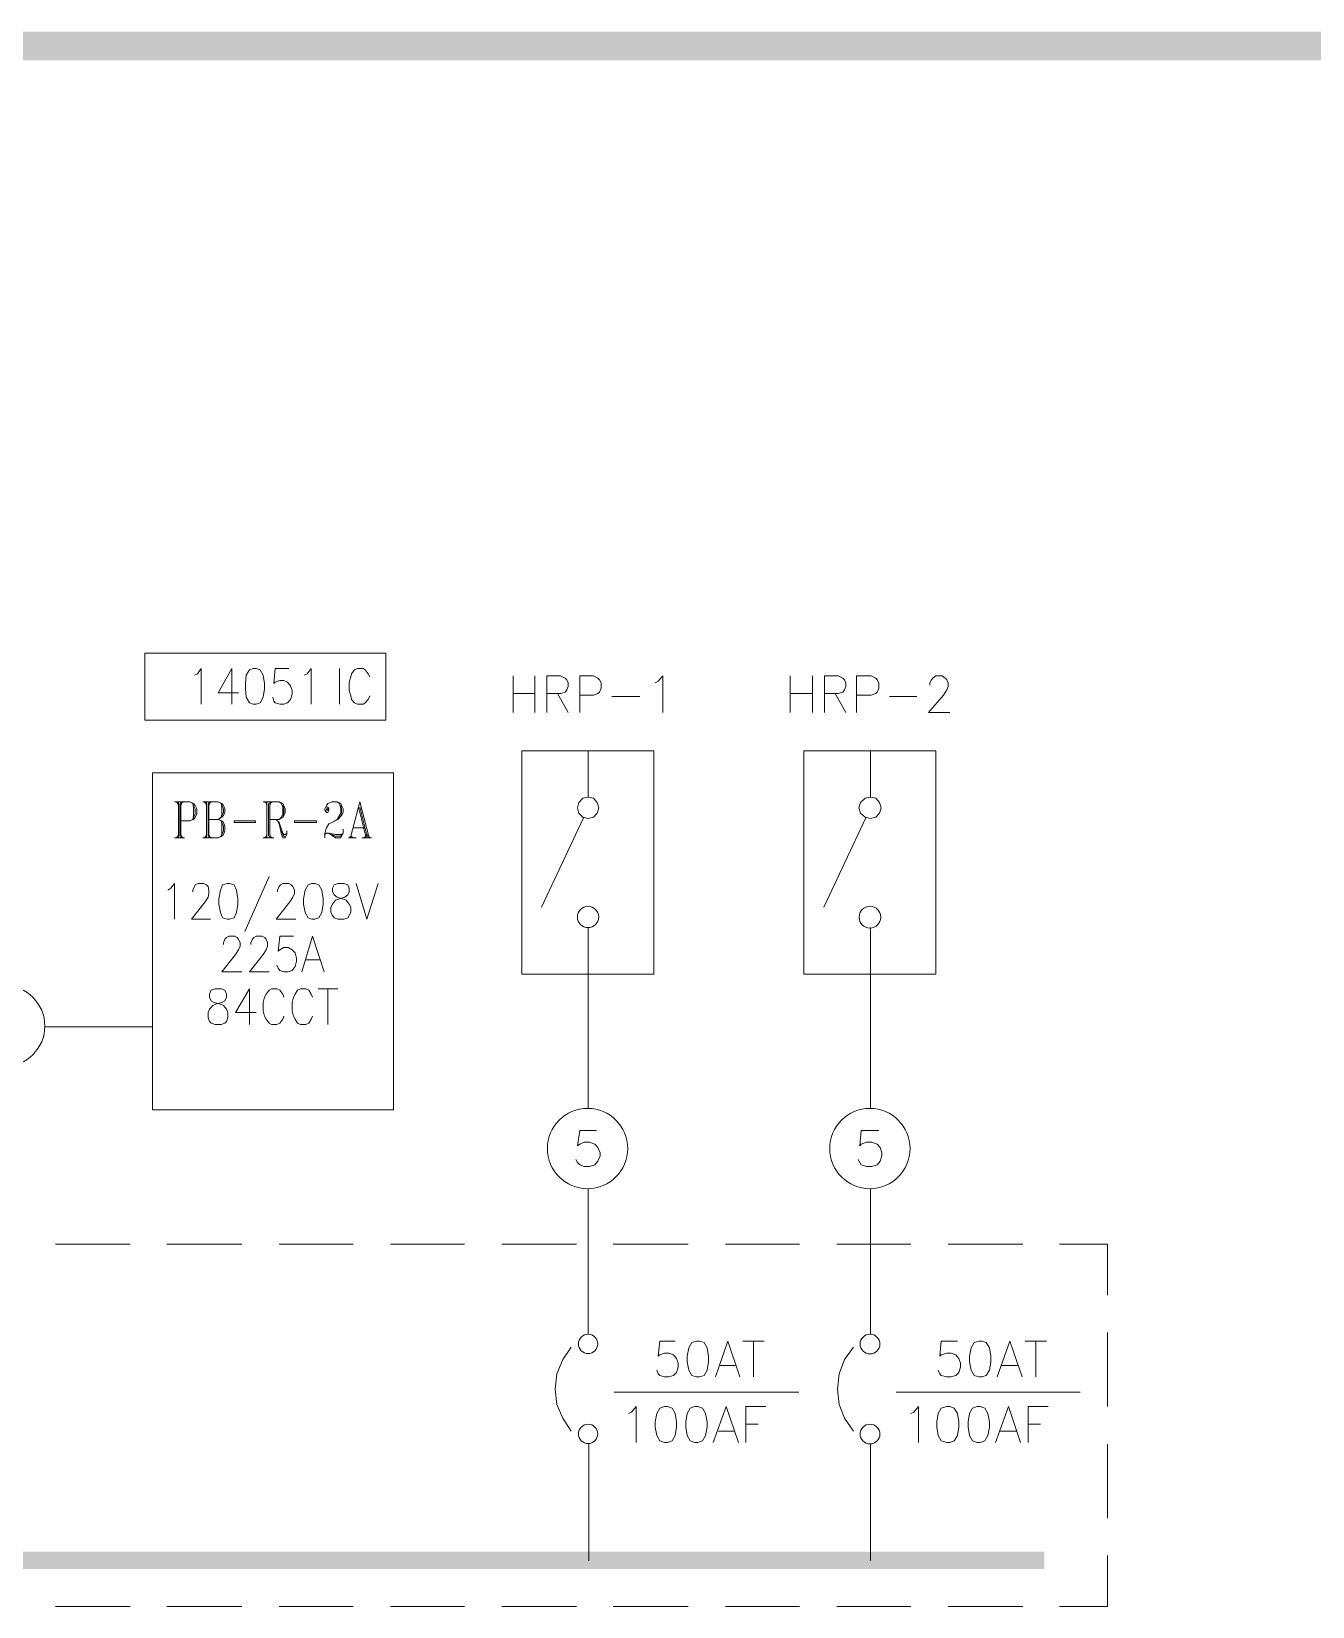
# Model space of a CAD drawing. Header units: inches. Extents: x 0.9 to 46, y 0.8 to 32.4.
# Drawn here: x 28.614 to 31.412, y 28.911 to 32.353 of the extents above; entities that cross this region are included whole.
import ezdxf

# ---------------------------------------------------------------- set-up
doc = ezdxf.new("R2010")
doc.units = ezdxf.units.IN
doc.header["$MEASUREMENT"] = 0
doc.layers.add('PDF_Geometry', color=7, linetype='Continuous')
doc.layers.add('PDF_Solid Fills', color=7, linetype='Continuous')

msp = doc.modelspace()

# ---------------------------------------------------------------- linework, layer by layer
at = {"layer": 'PDF_Geometry', "lineweight": 9}
for points in [[(28.8611, 30.9944), (29.3878, 30.9944), (29.3878, 30.8478), (28.8611, 30.8478)], [(29.0978, 30.9611), (29.0895, 30.9578), (29.0828, 30.9461), (29.0811, 30.9278), (29.0811, 30.9161), (29.0828, 30.8978), (29.0895, 30.8861), (29.0978, 30.8828), (29.1045, 30.8828), (29.1128, 30.8861), (29.1195, 30.8978), (29.1228, 30.9161), (29.1228, 30.9278), (29.1195, 30.9461), (29.1128, 30.9578), (29.1045, 30.9611)], [(29.6845, 30.7811), (29.9728, 30.7811), (29.9728, 30.2928), (29.6845, 30.2928)], [(30.3011, 30.7811), (30.5894, 30.7811), (30.5894, 30.2928), (30.3011, 30.2928)], [(29.4045, 29.9961), (28.8778, 29.9961), (28.8778, 30.7328), (29.4045, 30.7328)], [(29.2578, 30.6511), (29.2611, 30.6511), (29.2611, 30.6544), (29.2578, 30.6544)], [(29.1028, 30.6244), (29.0561, 30.6244), (29.0561, 30.6278), (29.1028, 30.6278)], [(29.2361, 30.6244), (29.1878, 30.6244), (29.1878, 30.6278), (29.2361, 30.6278)], [(29.0411, 30.4911), (29.0311, 30.4878), (29.0262, 30.4761), (29.0228, 30.4578), (29.0228, 30.4461), (29.0262, 30.4278), (29.0311, 30.4161), (29.0411, 30.4128), (29.0461, 30.4128), (29.0561, 30.4161), (29.0612, 30.4278), (29.0645, 30.4461), (29.0645, 30.4578), (29.0612, 30.4761), (29.0561, 30.4878), (29.0461, 30.4911)], [(29.2261, 30.4911), (29.2178, 30.4878), (29.2111, 30.4761), (29.2078, 30.4578), (29.2078, 30.4461), (29.2111, 30.4278), (29.2178, 30.4161), (29.2261, 30.4128), (29.2328, 30.4128), (29.2411, 30.4161), (29.2478, 30.4278), (29.2511, 30.4461), (29.2511, 30.4578), (29.2478, 30.4761), (29.2411, 30.4878), (29.2328, 30.4911)], [(29.2828, 30.4911), (29.2745, 30.4878), (29.2711, 30.4811), (29.2711, 30.4728), (29.2745, 30.4661), (29.2811, 30.4611), (29.2928, 30.4578), (29.3011, 30.4544), (29.3078, 30.4461), (29.3111, 30.4394), (29.3111, 30.4278), (29.3078, 30.4211), (29.3045, 30.4161), (29.2961, 30.4128), (29.2828, 30.4128), (29.2745, 30.4161), (29.2711, 30.4211), (29.2678, 30.4278), (29.2678, 30.4394), (29.2711, 30.4461), (29.2778, 30.4544), (29.2861, 30.4578), (29.2978, 30.4611), (29.3045, 30.4661), (29.3078, 30.4728), (29.3078, 30.4811), (29.3045, 30.4878), (29.2961, 30.4911)], [(29.0145, 30.2611), (29.0061, 30.2578), (29.0028, 30.2494), (29.0028, 30.2428), (29.0061, 30.2345), (29.0128, 30.2311), (29.0245, 30.2278), (29.0328, 30.2244), (29.0395, 30.2161), (29.0428, 30.2094), (29.0428, 30.1978), (29.0395, 30.1895), (29.0361, 30.1861), (29.0278, 30.1828), (29.0145, 30.1828), (29.0061, 30.1861), (29.0028, 30.1895), (28.9995, 30.1978), (28.9995, 30.2094), (29.0028, 30.2161), (29.0095, 30.2244), (29.0178, 30.2278), (29.0295, 30.2311), (29.0361, 30.2345), (29.0395, 30.2428), (29.0395, 30.2494), (29.0361, 30.2578), (29.0278, 30.2611)], [(30.0661, 29.4911), (30.0561, 29.4878), (30.0495, 29.4761), (30.0461, 29.4578), (30.0461, 29.4461), (30.0495, 29.4278), (30.0561, 29.4161), (30.0661, 29.4128), (30.0728, 29.4128), (30.0828, 29.4161), (30.0894, 29.4278), (30.0928, 29.4461), (30.0928, 29.4578), (30.0894, 29.4761), (30.0828, 29.4878), (30.0728, 29.4911)], [(30.6828, 29.4911), (30.6728, 29.4878), (30.6661, 29.4761), (30.6628, 29.4578), (30.6628, 29.4461), (30.6661, 29.4278), (30.6728, 29.4161), (30.6828, 29.4128), (30.6894, 29.4128), (30.6994, 29.4161), (30.7061, 29.4278), (30.7094, 29.4461), (30.7094, 29.4578), (30.7061, 29.4761), (30.6994, 29.4878), (30.6894, 29.4911)], [(29.9961, 29.3478), (29.9861, 29.3445), (29.9795, 29.3328), (29.9761, 29.3144), (29.9761, 29.3028), (29.9795, 29.2845), (29.9861, 29.2728), (29.9961, 29.2695), (30.0028, 29.2695), (30.0128, 29.2728), (30.0194, 29.2845), (30.0228, 29.3028), (30.0228, 29.3144), (30.0194, 29.3328), (30.0128, 29.3445), (30.0028, 29.3478)], [(30.0628, 29.3478), (30.0528, 29.3445), (30.0461, 29.3328), (30.0428, 29.3144), (30.0428, 29.3028), (30.0461, 29.2845), (30.0528, 29.2728), (30.0628, 29.2695), (30.0695, 29.2695), (30.0795, 29.2728), (30.0861, 29.2845), (30.0894, 29.3028), (30.0894, 29.3144), (30.0861, 29.3328), (30.0795, 29.3445), (30.0695, 29.3478)], [(30.6128, 29.3478), (30.6011, 29.3445), (30.5944, 29.3328), (30.5911, 29.3144), (30.5911, 29.3028), (30.5944, 29.2845), (30.6011, 29.2728), (30.6128, 29.2695), (30.6195, 29.2695), (30.6294, 29.2728), (30.6361, 29.2845), (30.6395, 29.3028), (30.6395, 29.3144), (30.6361, 29.3328), (30.6294, 29.3445), (30.6195, 29.3478)], [(30.6794, 29.3478), (30.6695, 29.3445), (30.6628, 29.3328), (30.6594, 29.3144), (30.6594, 29.3028), (30.6628, 29.2845), (30.6695, 29.2728), (30.6794, 29.2695), (30.6861, 29.2695), (30.6961, 29.2728), (30.7028, 29.2845), (30.7061, 29.3028), (30.7061, 29.3144), (30.7028, 29.3328), (30.6961, 29.3445), (30.6861, 29.3478)]]:
    msp.add_lwpolyline(points, close=True, dxfattribs=at)
for points in [[(28.9695, 30.9461), (28.9761, 30.9494), (28.9845, 30.9611), (28.9845, 30.8828)], [(29.0511, 30.8828), (29.0511, 30.9611), (29.0211, 30.9078), (29.0661, 30.9078)], [(29.1761, 30.9611), (29.1461, 30.9611), (29.1428, 30.9278), (29.1461, 30.9311), (29.1561, 30.9344), (29.1645, 30.9344), (29.1728, 30.9311), (29.1795, 30.9228), (29.1828, 30.9128), (29.1828, 30.9044), (29.1795, 30.8928), (29.1728, 30.8861), (29.1645, 30.8828), (29.1561, 30.8828), (29.1461, 30.8861), (29.1428, 30.8894), (29.1411, 30.8978)], [(29.2095, 30.9461), (29.2161, 30.9494), (29.2245, 30.9611), (29.2245, 30.8828)], [(29.2861, 30.9611), (29.2861, 30.8828)], [(29.3528, 30.9428), (29.3494, 30.9494), (29.3428, 30.9578), (29.3378, 30.9611), (29.3261, 30.9611), (29.3195, 30.9578), (29.3128, 30.9494), (29.3111, 30.9428), (29.3078, 30.9311), (29.3078, 30.9128), (29.3111, 30.9011), (29.3128, 30.8928), (29.3195, 30.8861), (29.3261, 30.8828), (29.3378, 30.8828), (29.3428, 30.8861), (29.3494, 30.8928), (29.3528, 30.9011)], [(29.6661, 30.9444), (29.6661, 30.8644)], [(29.7128, 30.9444), (29.7128, 30.8644)], [(29.7395, 30.8644), (29.7395, 30.9444), (29.7695, 30.9444), (29.7794, 30.9394), (29.7828, 30.9361), (29.7861, 30.9295), (29.7861, 30.9211), (29.7828, 30.9144), (29.7794, 30.9094), (29.7695, 30.9061), (29.7395, 30.9061)], [(29.8111, 30.8644), (29.8111, 30.9444), (29.8411, 30.9444), (29.8511, 30.9394), (29.8545, 30.9361), (29.8578, 30.9295), (29.8578, 30.9178), (29.8545, 30.9094), (29.8511, 30.9061), (29.8411, 30.9028), (29.8111, 30.9028)], [(29.9761, 30.9295), (29.9828, 30.9328), (29.9928, 30.9444), (29.9928, 30.8644)], [(30.2711, 30.9444), (30.2711, 30.8644)], [(30.3194, 30.9444), (30.3194, 30.8644)], [(30.3461, 30.8644), (30.3461, 30.9444), (30.3761, 30.9444), (30.3861, 30.9394), (30.3894, 30.9361), (30.3928, 30.9295), (30.3928, 30.9211), (30.3894, 30.9144), (30.3861, 30.9094), (30.3761, 30.9061), (30.3461, 30.9061)], [(30.4161, 30.8644), (30.4161, 30.9444), (30.4478, 30.9444), (30.4578, 30.9394), (30.4611, 30.9361), (30.4644, 30.9295), (30.4644, 30.9178), (30.4611, 30.9094), (30.4578, 30.9061), (30.4478, 30.9028), (30.4161, 30.9028)], [(30.5761, 30.9244), (30.5761, 30.9295), (30.5794, 30.9361), (30.5828, 30.9394), (30.5894, 30.9444), (30.6028, 30.9444), (30.6094, 30.9394), (30.6128, 30.9361), (30.6161, 30.9295), (30.6161, 30.9211), (30.6128, 30.9144), (30.6061, 30.9028), (30.5728, 30.8644), (30.6195, 30.8644)], [(29.6661, 30.9061), (29.7128, 30.9061)], [(29.7628, 30.9061), (29.7861, 30.8644)], [(30.2711, 30.9061), (30.3194, 30.9061)], [(30.3694, 30.9061), (30.3928, 30.8644)], [(29.8811, 30.8994), (29.9428, 30.8994)], [(30.4878, 30.8994), (30.5478, 30.8994)], [(29.8294, 30.6794), (29.8178, 30.6778), (29.8094, 30.6678), (29.8061, 30.6561), (29.8094, 30.6444), (29.8178, 30.6361), (29.8294, 30.6328), (29.8411, 30.6361), (29.8494, 30.6444), (29.8528, 30.6561), (29.8494, 30.6678), (29.8411, 30.6778), (29.8294, 30.6794), (29.8294, 30.7811)], [(30.4461, 30.6794), (30.4344, 30.6778), (30.4245, 30.6678), (30.4211, 30.6561), (30.4245, 30.6444), (30.4344, 30.6361), (30.4461, 30.6328), (30.4578, 30.6361), (30.4661, 30.6444), (30.4694, 30.6561), (30.4661, 30.6678), (30.4578, 30.6778), (30.4461, 30.6794), (30.4461, 30.7811)], [(28.9261, 30.6695), (28.9595, 30.6695), (28.9678, 30.6661), (28.9711, 30.6611), (28.9745, 30.6544), (28.9745, 30.6428), (28.9711, 30.6361), (28.9678, 30.6311), (28.9595, 30.6278), (28.9395, 30.6278)], [(28.9295, 30.6695), (28.9345, 30.6661)], [(28.9311, 30.6695), (28.9345, 30.6611)], [(28.9345, 30.6695), (28.9345, 30.5911)], [(28.9378, 30.6661), (28.9378, 30.5944)], [(28.9395, 30.6695), (28.9395, 30.5911)], [(28.9428, 30.6695), (28.9395, 30.6611)], [(28.9461, 30.6695), (28.9395, 30.6661)], [(28.9595, 30.6695), (28.9661, 30.6661), (28.9678, 30.6578), (28.9678, 30.6395), (28.9661, 30.6311), (28.9595, 30.6278)], [(28.9878, 30.6695), (29.0211, 30.6695), (29.0295, 30.6661), (29.0328, 30.6611), (29.0361, 30.6544), (29.0361, 30.6461), (29.0328, 30.6395), (29.0295, 30.6361), (29.0211, 30.6311), (29.0295, 30.6278), (29.0328, 30.6244), (29.0361, 30.6161), (29.0361, 30.6061), (29.0328, 30.5978), (29.0295, 30.5944), (29.0211, 30.5911), (28.9878, 30.5911)], [(28.9911, 30.6695), (28.9961, 30.6661)], [(28.9928, 30.6695), (28.9961, 30.6611)], [(28.9961, 30.6695), (28.9961, 30.5911)], [(28.9995, 30.6661), (28.9995, 30.5944)], [(29.0011, 30.6695), (29.0011, 30.5911)], [(29.0211, 30.6695), (29.0278, 30.6661), (29.0295, 30.6578), (29.0295, 30.6428), (29.0278, 30.6361), (29.0211, 30.6311), (29.0011, 30.6311)], [(29.0045, 30.6695), (29.0011, 30.6611)], [(29.0078, 30.6695), (29.0011, 30.6661)], [(29.1195, 30.6695), (29.1545, 30.6695), (29.1628, 30.6661), (29.1645, 30.6611), (29.1678, 30.6544), (29.1678, 30.6461), (29.1645, 30.6395), (29.1628, 30.6361), (29.1545, 30.6311), (29.1345, 30.6311)], [(29.1228, 30.6695), (29.1278, 30.6661)], [(29.1261, 30.6695), (29.1278, 30.6611)], [(29.1278, 30.6695), (29.1278, 30.5911)], [(29.1311, 30.6661), (29.1311, 30.5944)], [(29.1345, 30.6695), (29.1345, 30.5911)], [(29.1361, 30.6695), (29.1345, 30.6611)], [(29.1395, 30.6695), (29.1345, 30.6661)], [(29.1545, 30.6695), (29.1595, 30.6661), (29.1628, 30.6578), (29.1628, 30.6428), (29.1595, 30.6361), (29.1545, 30.6311)], [(29.2578, 30.6578), (29.2611, 30.6578), (29.2628, 30.6544), (29.2628, 30.6511), (29.2611, 30.6461), (29.2578, 30.6461), (29.2545, 30.6511), (29.2545, 30.6544), (29.2578, 30.6611), (29.2611, 30.6661), (29.2695, 30.6695), (29.2811, 30.6695), (29.2895, 30.6661), (29.2911, 30.6611), (29.2944, 30.6544), (29.2944, 30.6461), (29.2911, 30.6395), (29.2828, 30.6311), (29.2695, 30.6244), (29.2628, 30.6211), (29.2578, 30.6128), (29.2545, 30.6011), (29.2545, 30.5911)], [(29.2811, 30.6695), (29.2861, 30.6661), (29.2895, 30.6544), (29.2895, 30.6461), (29.2861, 30.6395), (29.2811, 30.6311), (29.2695, 30.6244)], [(29.3511, 30.5911), (29.3311, 30.6695), (29.3111, 30.5944)], [(28.9678, 30.6611), (28.9711, 30.6544), (28.9711, 30.6428), (28.9678, 30.6361)], [(29.0211, 30.6311), (29.0278, 30.6278), (29.0295, 30.6211), (29.0295, 30.6011), (29.0278, 30.5944), (29.0211, 30.5911)], [(29.0295, 30.6611), (29.0328, 30.6544), (29.0328, 30.6461), (29.0295, 30.6395)], [(29.1461, 30.6311), (29.1511, 30.6278), (29.1545, 30.6211), (29.1595, 30.5978), (29.1628, 30.5911), (29.1678, 30.5911), (29.1711, 30.5978), (29.1711, 30.6061)], [(29.1628, 30.6611), (29.1645, 30.6544), (29.1645, 30.6461), (29.1628, 30.6395)], [(29.2895, 30.6611), (29.2911, 30.6544), (29.2911, 30.6461), (29.2895, 30.6395)], [(29.3278, 30.6578), (29.3445, 30.5911)], [(29.3311, 30.6578), (29.3478, 30.5911)], [(29.7278, 30.4394), (29.8195, 30.6344)], [(30.3444, 30.4394), (30.4361, 30.6344)], [(28.9345, 30.5978), (28.9311, 30.5911)], [(28.9395, 30.5978), (28.9428, 30.5911)], [(28.9961, 30.5978), (28.9928, 30.5911)], [(29.0011, 30.5978), (29.0045, 30.5911)], [(29.0295, 30.6244), (29.0328, 30.6161), (29.0328, 30.6061), (29.0295, 30.5978)], [(29.1278, 30.5978), (29.1261, 30.5911)], [(29.1345, 30.5978), (29.1361, 30.5911)], [(29.1511, 30.6278), (29.1545, 30.6244), (29.1628, 30.6011), (29.1645, 30.5978), (29.1678, 30.5978), (29.1711, 30.6011)], [(29.1595, 30.6061), (29.1628, 30.5978), (29.1645, 30.5944), (29.1678, 30.5944)], [(29.2545, 30.5978), (29.2578, 30.6011), (29.2628, 30.6011), (29.2778, 30.5978), (29.2895, 30.5978), (29.2944, 30.6011)], [(29.2944, 30.6094), (29.2944, 30.6011), (29.2911, 30.5944), (29.2895, 30.5911), (29.2778, 30.5911), (29.2628, 30.6011), (29.2778, 30.5944), (29.2895, 30.5944), (29.2911, 30.5978)], [(29.3161, 30.6128), (29.3428, 30.6128)], [(29.3445, 30.5978), (29.3428, 30.5911)], [(29.3478, 30.5978), (29.3528, 30.5911)], [(28.9261, 30.5911), (28.9478, 30.5911)], [(28.9345, 30.5944), (28.9295, 30.5911)], [(28.9395, 30.5944), (28.9461, 30.5911)], [(28.9961, 30.5944), (28.9911, 30.5911)], [(29.0011, 30.5944), (29.0078, 30.5911)], [(29.1195, 30.5911), (29.1428, 30.5911)], [(29.1278, 30.5944), (29.1228, 30.5911)], [(29.1345, 30.5944), (29.1395, 30.5911)], [(29.3061, 30.5911), (29.3228, 30.5911)], [(29.3078, 30.5911), (29.3111, 30.5944), (29.3161, 30.5911)], [(29.3361, 30.5911), (29.3561, 30.5911)], [(29.3445, 30.5944), (29.3395, 30.5911)], [(29.1328, 30.5061), (29.0795, 30.3861)], [(28.9111, 30.4761), (28.9178, 30.4811), (28.9261, 30.4911), (28.9261, 30.4128)], [(28.9661, 30.4728), (28.9661, 30.4761), (28.9695, 30.4844), (28.9711, 30.4878), (28.9778, 30.4911), (28.9895, 30.4911), (28.9961, 30.4878), (28.9995, 30.4844), (29.0011, 30.4761), (29.0011, 30.4694), (28.9995, 30.4611), (28.9928, 30.4511), (28.9628, 30.4128), (29.0045, 30.4128)], [(29.1511, 30.4728), (29.1511, 30.4761), (29.1545, 30.4844), (29.1578, 30.4878), (29.1628, 30.4911), (29.1761, 30.4911), (29.1811, 30.4878), (29.1845, 30.4844), (29.1878, 30.4761), (29.1878, 30.4694), (29.1845, 30.4611), (29.1778, 30.4511), (29.1478, 30.4128), (29.1911, 30.4128)], [(29.3228, 30.4911), (29.3461, 30.4128), (29.3711, 30.4911)], [(29.8294, 29.9995), (29.8294, 30.2928), (29.8294, 30.3945)], [(30.4461, 29.9995), (30.4461, 30.2928), (30.4461, 30.3945)], [(29.0328, 30.3578), (29.0328, 30.3611), (29.0361, 30.3694), (29.0395, 30.3728), (29.0445, 30.3761), (29.0578, 30.3761), (29.0628, 30.3728), (29.0661, 30.3694), (29.0695, 30.3611), (29.0695, 30.3544), (29.0661, 30.3461), (29.0595, 30.3361), (29.0295, 30.2978), (29.0728, 30.2978)], [(29.0928, 30.3578), (29.0928, 30.3611), (29.0961, 30.3694), (29.0995, 30.3728), (29.1045, 30.3761), (29.1178, 30.3761), (29.1228, 30.3728), (29.1261, 30.3694), (29.1295, 30.3611), (29.1295, 30.3544), (29.1261, 30.3461), (29.1195, 30.3361), (29.0895, 30.2978), (29.1328, 30.2978)], [(29.1861, 30.3761), (29.1561, 30.3761), (29.1528, 30.3428), (29.1561, 30.3461), (29.1645, 30.3511), (29.1744, 30.3511), (29.1828, 30.3461), (29.1895, 30.3395), (29.1928, 30.3278), (29.1928, 30.3211), (29.1895, 30.3095), (29.1828, 30.3011), (29.1744, 30.2978), (29.1645, 30.2978), (29.1561, 30.3011), (29.1528, 30.3061), (29.1495, 30.3128)], [(29.2045, 30.2978), (29.2278, 30.3761), (29.2528, 30.2978)], [(29.2128, 30.3245), (29.2428, 30.3245)], [(29.0895, 30.1828), (29.0895, 30.2611), (29.0595, 30.2094), (29.1045, 30.2094)], [(29.1645, 30.2428), (29.1628, 30.2494), (29.1561, 30.2578), (29.1495, 30.2611), (29.1378, 30.2611), (29.1328, 30.2578), (29.1261, 30.2494), (29.1228, 30.2428), (29.1195, 30.2311), (29.1195, 30.2128), (29.1228, 30.2011), (29.1261, 30.1944), (29.1328, 30.1861), (29.1378, 30.1828), (29.1495, 30.1828), (29.1561, 30.1861), (29.1628, 30.1944), (29.1645, 30.2011)], [(29.2278, 30.2428), (29.2245, 30.2494), (29.2195, 30.2578), (29.2128, 30.2611), (29.2011, 30.2611), (29.1945, 30.2578), (29.1895, 30.2494), (29.1861, 30.2428), (29.1828, 30.2311), (29.1828, 30.2128), (29.1861, 30.2011), (29.1895, 30.1944), (29.1945, 30.1861), (29.2011, 30.1828), (29.2128, 30.1828), (29.2195, 30.1861), (29.2245, 30.1944), (29.2278, 30.2011)], [(29.2395, 30.2611), (29.2828, 30.2611)], [(29.2611, 30.2611), (29.2611, 30.1828)], [(28.6428, 30.1778), (28.8778, 30.1778)], [(29.8478, 29.9511), (29.8111, 29.9511), (29.8061, 29.9178), (29.8111, 29.9211), (29.8211, 29.9261), (29.8328, 29.9261), (29.8445, 29.9211), (29.8511, 29.9144), (29.8561, 29.9028), (29.8561, 29.8961), (29.8511, 29.8844), (29.8445, 29.8761), (29.8328, 29.8728), (29.8211, 29.8728), (29.8111, 29.8761), (29.8061, 29.8811), (29.8028, 29.8878)], [(30.4644, 29.9511), (30.4261, 29.9511), (30.4228, 29.9178), (30.4261, 29.9211), (30.4378, 29.9261), (30.4494, 29.9261), (30.4611, 29.9211), (30.4678, 29.9144), (30.4711, 29.9028), (30.4711, 29.8961), (30.4678, 29.8844), (30.4611, 29.8761), (30.4494, 29.8728), (30.4378, 29.8728), (30.4261, 29.8761), (30.4228, 29.8811), (30.4194, 29.8878)], [(29.8294, 29.5061), (29.8294, 29.8245)], [(30.4461, 29.5061), (30.4461, 29.8245)], [(28.6661, 29.7028), (28.8295, 29.7028)], [(28.9095, 29.7028), (29.0728, 29.7028)], [(29.1545, 29.7028), (29.3161, 29.7028)], [(29.3978, 29.7028), (29.5595, 29.7028)], [(29.6411, 29.7028), (29.8045, 29.7028)], [(29.8844, 29.7028), (30.0478, 29.7028)], [(30.1295, 29.7028), (30.2911, 29.7028)], [(30.3728, 29.7028), (30.5344, 29.7028)], [(30.6161, 29.7028), (30.7794, 29.7028)], [(30.8594, 29.7028), (30.9644, 29.7028), (30.9644, 29.5911)], [(30.9644, 29.5095), (30.9644, 29.3478)], [(29.7928, 29.4778), (29.7745, 29.4511), (29.7611, 29.4195), (29.7578, 29.3861), (29.7611, 29.3528), (29.7745, 29.3228), (29.7928, 29.2944)], [(30.0194, 29.4911), (29.9861, 29.4911), (29.9828, 29.4578), (29.9861, 29.4611), (29.9961, 29.4645), (30.0061, 29.4645), (30.0161, 29.4611), (30.0228, 29.4528), (30.0261, 29.4428), (30.0261, 29.4344), (30.0228, 29.4228), (30.0161, 29.4161), (30.0061, 29.4128), (29.9961, 29.4128), (29.9861, 29.4161), (29.9828, 29.4195), (29.9795, 29.4278)], [(30.1078, 29.4128), (30.1345, 29.4911), (30.1611, 29.4128)], [(30.1678, 29.4911), (30.2144, 29.4911)], [(30.1911, 29.4911), (30.1911, 29.4128)], [(30.4095, 29.4778), (30.3894, 29.4511), (30.3778, 29.4195), (30.3745, 29.3861), (30.3778, 29.3528), (30.3894, 29.3228), (30.4095, 29.2944)], [(30.6361, 29.4911), (30.6011, 29.4911), (30.5978, 29.4578), (30.6011, 29.4611), (30.6128, 29.4645), (30.6228, 29.4645), (30.6328, 29.4611), (30.6395, 29.4528), (30.6428, 29.4428), (30.6428, 29.4344), (30.6395, 29.4228), (30.6328, 29.4161), (30.6228, 29.4128), (30.6128, 29.4128), (30.6011, 29.4161), (30.5978, 29.4195), (30.5944, 29.4278)], [(30.7228, 29.4128), (30.7511, 29.4911), (30.7778, 29.4128)], [(30.7844, 29.4911), (30.8311, 29.4911)], [(30.8078, 29.4911), (30.8078, 29.4128)], [(30.1178, 29.4378), (30.1511, 29.4378)], [(30.7328, 29.4378), (30.7678, 29.4378)], [(29.8861, 29.3794), (30.2895, 29.3794)], [(30.5028, 29.3794), (30.9044, 29.3794)], [(29.9178, 29.3328), (29.9245, 29.3361), (29.9344, 29.3478), (29.9344, 29.2695)], [(30.1028, 29.2695), (30.1311, 29.3478), (30.1578, 29.2695)], [(30.1744, 29.2695), (30.1744, 29.3478), (30.2178, 29.3478)], [(30.5344, 29.3328), (30.5411, 29.3361), (30.5511, 29.3478), (30.5511, 29.2695)], [(30.7195, 29.2695), (30.7478, 29.3478), (30.7744, 29.2695)], [(30.7911, 29.2695), (30.7911, 29.3478), (30.8344, 29.3478)], [(30.1145, 29.2944), (30.1478, 29.2944)], [(30.1744, 29.3095), (30.2011, 29.3095)], [(30.7294, 29.2944), (30.7644, 29.2944)], [(30.7911, 29.3095), (30.8178, 29.3095)], [(29.8311, 29.2661), (29.8311, 29.0111)], [(30.4461, 29.2661), (30.4461, 29.0111)], [(30.9644, 29.2661), (30.9644, 29.1045)], [(30.9644, 29.0228), (30.9644, 28.9111), (30.8594, 28.9111)], [(28.8295, 28.9111), (28.6661, 28.9111)], [(29.0728, 28.9111), (28.9095, 28.9111)], [(29.3161, 28.9111), (29.1545, 28.9111)], [(29.5595, 28.9111), (29.3978, 28.9111)], [(29.8045, 28.9111), (29.6411, 28.9111)], [(30.0478, 28.9111), (29.8844, 28.9111)], [(30.2911, 28.9111), (30.1295, 28.9111)], [(30.5344, 28.9111), (30.3728, 28.9111)], [(30.7794, 28.9111), (30.6161, 28.9111)]]:
    msp.add_lwpolyline(points, dxfattribs=at)
for centre, radius in [((29.8294, 30.4179), 0.0232), ((30.4453, 30.4174), 0.0237), ((28.5547, 30.1796), 0.0881), ((29.8284, 29.9118), 0.0877), ((30.4451, 29.9118), 0.0877), ((29.8295, 29.485), 0.0211), ((30.4453, 29.4845), 0.0216), ((29.8295, 29.2883), 0.0211), ((30.4453, 29.2879), 0.0216)]:
    msp.add_circle(centre, radius, dxfattribs=at)
at = {"layer": 'PDF_Solid Fills', "lineweight": 9, "transparency": 33554559}
for points in [[(1.5383, 32.3527), (1.6016, 32.2895), (41.6609, 32.3527)], [(1.6016, 32.2895), (41.6609, 32.3527), (41.6609, 32.2895)]]:
    msp.add_solid(points, dxfattribs=at)
at = {"layer": 'PDF_Solid Fills', "color": 8, "lineweight": 9, "true_color": 0x808080, "transparency": 33554559}
for points in [[(30.8261, 28.9928), (30.8261, 29.0311), (23.2562, 28.9928)], [(30.8261, 29.0311), (23.2562, 28.9928), (23.2562, 29.0311)]]:
    msp.add_solid(points, dxfattribs=at)

doc.saveas('drawing.dxf')
